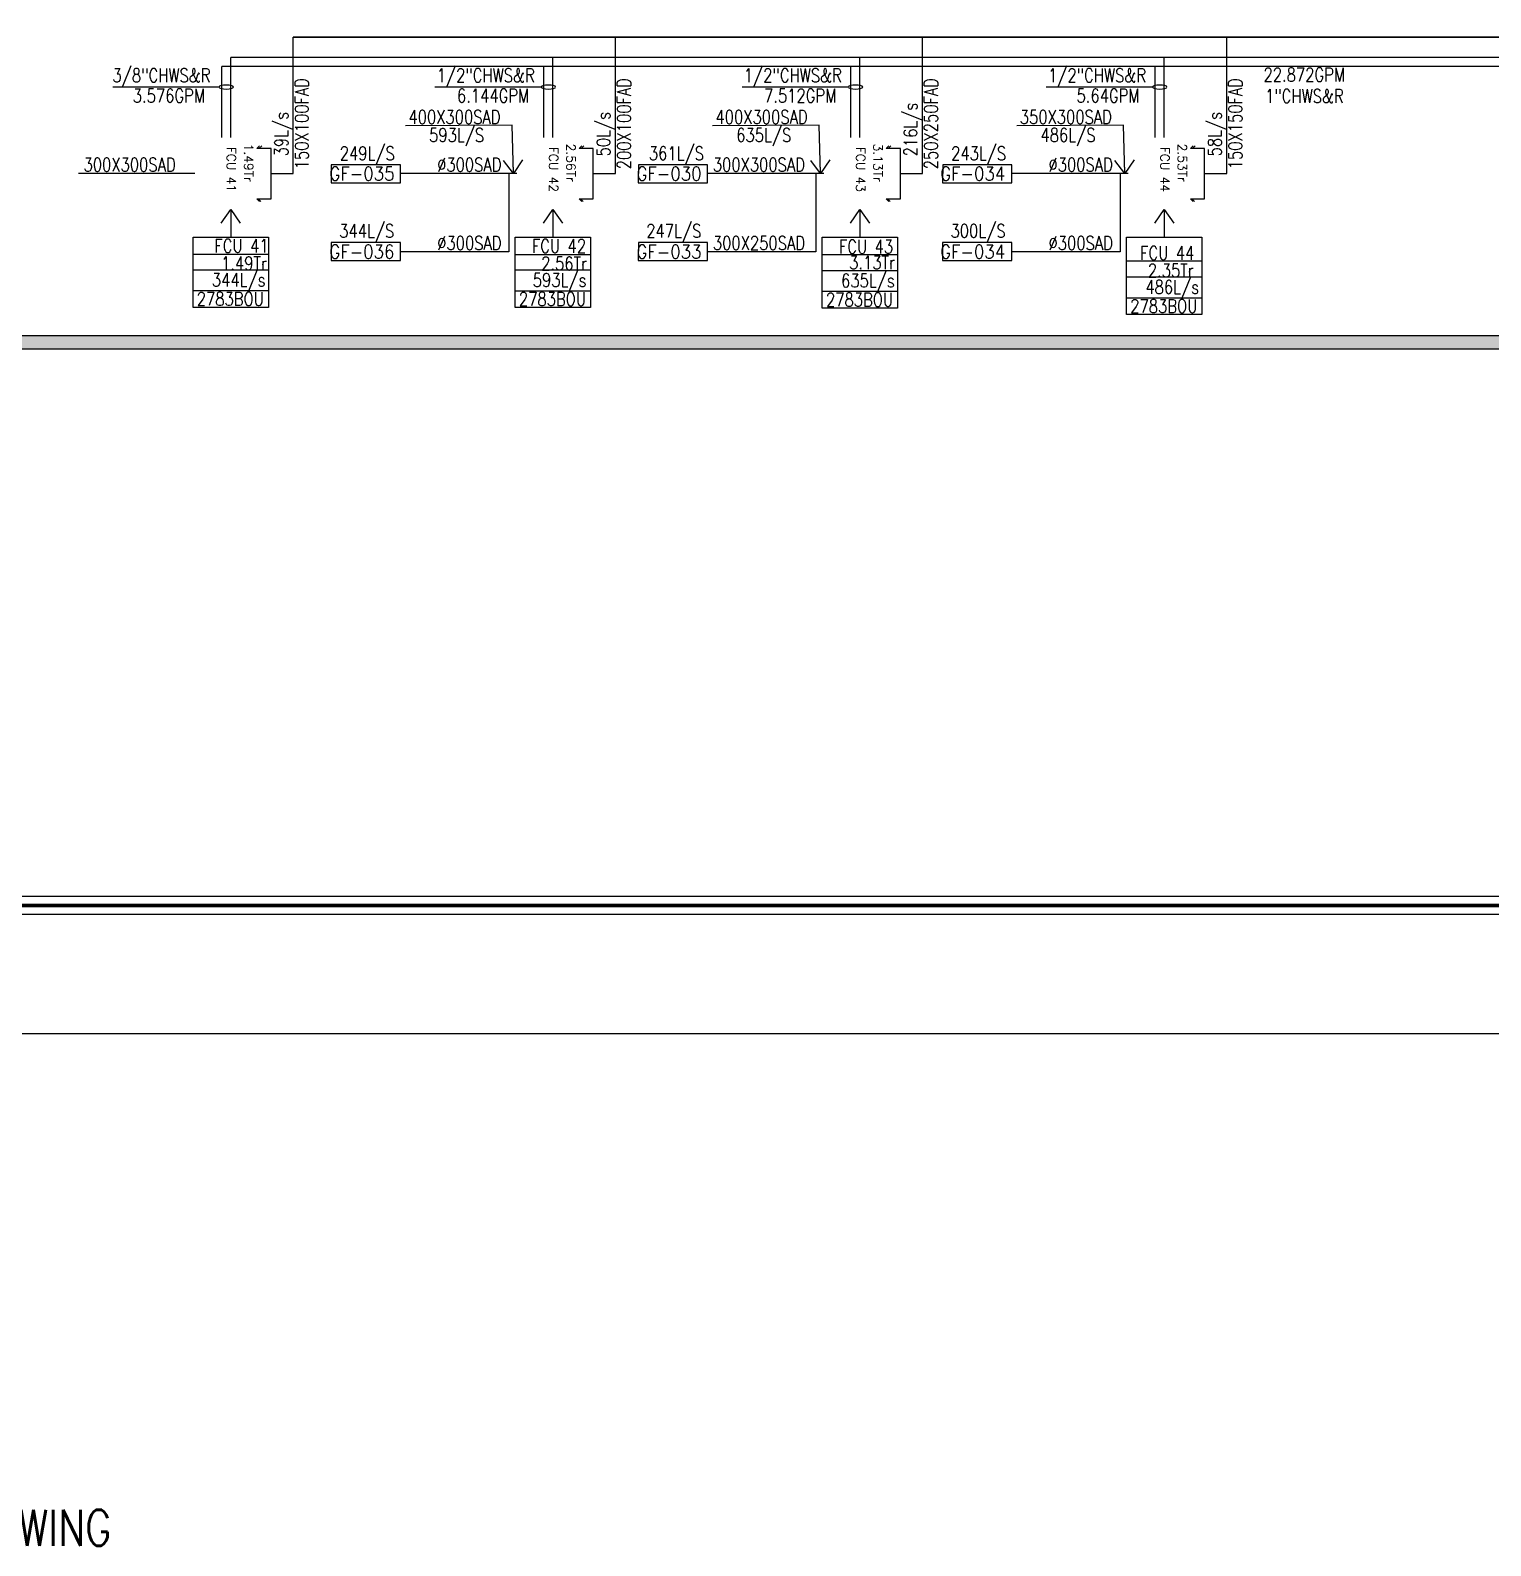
# Model space of a CAD drawing. Header units: millimetres. Extents: x -1288794 to 2153086, y -2701644 to -1428868.
# Drawn here: x 1737927 to 1754159, y -1525183 to -1508345 of the extents above; entities that cross this region are included whole.
import ezdxf

# ---------------------------------------------------------------- set-up
doc = ezdxf.new("R2010")
doc.units = ezdxf.units.MM
doc.header["$LTSCALE"] = 100
for name, color, linetype in [('A-ANNO-TEXT', 8, 'Continuous'), ('A-WALL-FULL', 8, 'Continuous'), ('AC-CHILLED WATER TEXT', 41, 'Continuous'), ('AC-CHR', 60, 'Continuous'), ('AC-CHS', 30, 'Continuous'), ('AC-FAD', 6, 'Continuous'), ('AC-FAD TEXT', 6, 'Continuous'), ('AC-HLTEXT', 100, 'Continuous'), ('AC-SAD', 3, 'Continuous'), ('AC-SAD TEXT', 3, 'Continuous'), ('LOGO LINE', 7, 'Continuous'), ('LOGO1LINE', 7, 'Continuous')]:
    doc.layers.add(name, color=color, linetype=linetype)
doc.styles.add('ROMAND', font='romand')
doc.styles.add('ROMANS', font='romans.shx', dxfattribs={"width": 0.8})
doc.styles.add('SIMPLEX', font='simplex.shx', dxfattribs={"width": 0.8})
doc.dimstyles.new('100 of DIM2', dxfattribs={"dimscale": 0, "dimtxt": 200, "dimasz": 150, "dimexe": 75, "dimexo": 200, "dimgap": 75, "dimtad": 1, "dimdec": 0, "dimrnd": 5, "dimzin": 0, "dimdsep": 46, "dimtxsty": 'ROMANS', "dimblk": 'ARCHTICK', "dimcen": 100, "dimclrd": 94, "dimclre": 94, "dimclrt": 2, "dimadec": 0, "dimazin": 0, "dimtfac": 1, "dimtdec": 0, "dimtofl": 0, "dimtmove": 2, "dimatfit": 3, "dimldrblk": 'OPEN90', "dimfxl": 75, "dimtolj": 1, "dimtzin": 0, "dimarcsym": 0})

# ---------------------------------------------------------------- blocks, each defined once
blk = doc.blocks.new('_ArchTick')
at = {"color": 0, "linetype": 'ByBlock', "const_width": 0.15}
blk.add_lwpolyline([(-0.5, -0.5), (0.5, 0.5)], dxfattribs=at)
blk = doc.blocks.new('A$C14952670')
at = {"layer": 'AC-FAD', "linetype": 'ByBlock'}
for p, q in [((29, 136), (0, 105)), ((30, 159), (1, 128)), ((30, 0), (30, 159)), ((589, 0), (30, 0)), ((589, 159), (589, 0)), ((589, 159), (619, 129)), ((589, 144), (619, 114))]:
    blk.add_line(p, q, dxfattribs=at)

msp = doc.modelspace()

# ---------------------------------------------------------------- hatches: boundary and pattern name
at = {"layer": 'A-WALL-FULL', "true_color": 0xf26722}
h = msp.add_hatch(dxfattribs=at)
h.set_pattern_fill('AR-CONC', color=30)
h.set_pattern_definition([(50, (0, 3800), (182.184669, -15.939086), [19.05, -209.55]), (355, (0, 3800), (-35.243421, 191.056845), [15.24, -167.640584]), (100.451445, (15.18, 3798.67), (146.941247, 175.117752), [16.190009, -178.090245]), (46.1842, (0, 3850.8), (271.07904, -42.042328), [28.575, -314.325]), (96.635558, (22.6, 3847.3), (237.404134, 247.426125), [24.285023, -267.135608]), (351.184151, (0, 3850.8), (237.404134, 247.426125), [22.859967, -251.459732]), (21, (25.4, 3838.1), (151.614391, -102.265198), [19.05, -209.55]), (326, (25.4, 3838.1), (61.802028, 184.187966), [15.24, -167.64]), (71.451445, (38.03, 3829.58), (213.416419, 81.922769), [16.190009, -178.089938]), (37.5, (0, 3800), (3.0886033, 84.5550389), [0, -165.608, 0, -170.18, 0, -168.275]), (7.5, (0, 3800), (66.8196625, 100.1805748), [0, -97.028, 0, -161.798, 0, -64.135]), (327.5, (-56.64, 3800), (135.5905952, -5.728744), [0, -63.5, 0, -198.12, 0, -262.89]), (317.5, (-82.04, 3800), (148.1291814, 25.426491), [0, -82.55, 0, -131.572, 0, -186.69])])
h.paths.add_polyline_path([(1770296.5, -1511735.5), (1704697.8, -1511735.5), (1704697.8, -1511885.5), (1770296.5, -1511885.5)])

# ---------------------------------------------------------------- linework, layer by layer
at = {"layer": 'A-ANNO-TEXT'}
for points in [[(1742042.3, -1509837.9), (1741272.8, -1509837.9), (1741271.5, -1510038.2), (1742041.1, -1510038.2)], [(1745455.6, -1509837.9), (1744686, -1509837.9), (1744684.7, -1510038.2), (1745454.3, -1510038.2)], [(1748837.4, -1509837.9), (1748067.8, -1509837.9), (1748066.5, -1510038.2), (1748836.1, -1510038.2)], [(1742041.7, -1510701.1), (1741272.2, -1510701.1), (1741270.9, -1510901.5), (1742040.5, -1510901.5)], [(1745455, -1510701.1), (1744685.4, -1510701.1), (1744684.1, -1510901.5), (1745453.7, -1510901.5)], [(1748836.8, -1510701.1), (1748067.2, -1510701.1), (1748065.9, -1510901.5), (1748835.5, -1510901.5)]]:
    msp.add_lwpolyline(points, close=True, dxfattribs=at)
at = {"layer": 'A-WALL-FULL'}
for p, q in [((1704697.8, -1511735.5), (1770296.5, -1511735.5)), ((1704697.8, -1511735.5), (1770296.5, -1511735.5)), ((1704697.8, -1511885.5), (1770296.5, -1511885.5))]:
    msp.add_line(p, q, dxfattribs=at)
at = {"layer": 'AC-CHILLED WATER TEXT'}
for p, q in [((1740025.5, -1508975.3), (1738843.7, -1508975.3)), ((1743606.3, -1508975.3), (1742424.4, -1508975.3)), ((1747019.5, -1508975.3), (1745837.7, -1508975.3)), ((1750401.3, -1508975.3), (1749219.5, -1508975.3))]:
    msp.add_line(p, q, dxfattribs=at)
at = {"layer": 'AC-CHILLED WATER TEXT', "extrusion": (0, 0, -1)}
for centre in [(1740105.1, -1508975.3), (1743685.8, -1508975.3), (1747099.1, -1508975.3), (1750480.9, -1508975.3)]:
    msp.add_ellipse(centre, major_axis=(-79.6, 0), ratio=0.2791271, dxfattribs=at)
at = {"layer": 'AC-CHR'}
for p, q in [((1740054.7, -1509537.2), (1740054.7, -1508746.8)), ((1768502.1, -1508746.8), (1740054.7, -1508746.8)), ((1743635.5, -1509537.2), (1743635.5, -1508746.8)), ((1747048.7, -1509537.2), (1747048.7, -1508746.8)), ((1750430.5, -1509537.2), (1750430.5, -1508746.8))]:
    msp.add_line(p, q, dxfattribs=at)
at = {"layer": 'AC-CHS'}
for p, q in [((1740154.7, -1509537.2), (1740154.7, -1508648.1)), ((1768602.1, -1508648.1), (1740154.7, -1508648.1)), ((1743735.5, -1509537.2), (1743735.5, -1508648.1)), ((1747148.7, -1509537.2), (1747148.7, -1508648.1)), ((1750530.5, -1509537.2), (1750530.5, -1508648.1))]:
    msp.add_line(p, q, dxfattribs=at)
at = {"layer": 'AC-FAD'}
for p, q in [((1740849.2, -1509937.2), (1740849.2, -1508419.5)), ((1754843.3, -1508419.5), (1740849.2, -1508419.5)), ((1740849.2, -1508419.5), (1754580.8, -1508419.5)), ((1744430, -1509937.2), (1744430, -1508419.5)), ((1747843.2, -1509937.2), (1747843.2, -1508419.5)), ((1751225, -1509937.2), (1751225, -1508419.5)), ((1740604, -1509937.2), (1740849.2, -1509937.2)), ((1744184.7, -1509937.2), (1744430, -1509937.2)), ((1747598, -1509937.2), (1747843.2, -1509937.2)), ((1750979.8, -1509937.2), (1751225, -1509937.2))]:
    msp.add_line(p, q, dxfattribs=at)
at = {"layer": 'AC-SAD'}
for p, q in [((1739754.7, -1509937.2), (1738460.9, -1509937.2)), ((1743335.5, -1509937.2), (1742041.7, -1509937.2)), ((1743244, -1509937.2), (1743244, -1510807.8)), ((1746748.7, -1509937.2), (1745454.9, -1509937.2)), ((1746657.3, -1509937.2), (1746657.3, -1510807.8)), ((1750130.5, -1509937.2), (1748836.7, -1509937.2)), ((1750039.1, -1509937.2), (1750039.1, -1510807.8)), ((1743244, -1510807.8), (1742041.1, -1510807.8)), ((1746657.3, -1510807.8), (1745454.3, -1510807.8)), ((1750039.1, -1510807.8), (1748836.1, -1510807.8))]:
    msp.add_line(p, q, dxfattribs=at)
at = {"layer": 'AC-SAD TEXT'}
for p, q in [((1740573.3, -1510834.8), (1739736.2, -1510834.8)), ((1744154, -1510839.5), (1743316.9, -1510839.5)), ((1747567.3, -1510840.1), (1746730.2, -1510840.1)), ((1740573.3, -1511008.5), (1739736.2, -1511008.5)), ((1744154, -1511010.6), (1743316.9, -1511010.6)), ((1747567.3, -1511017.4), (1746730.2, -1511017.4)), ((1750949.1, -1510908.9), (1750112, -1510908.9)), ((1750949.1, -1511088.7), (1750112, -1511088.7)), ((1740573.3, -1511239.7), (1739736.2, -1511239.7)), ((1744154, -1511241.8), (1743316.9, -1511241.8)), ((1747567.3, -1511248.6), (1746730.2, -1511248.6)), ((1750949.1, -1511319.9), (1750112, -1511319.9))]:
    msp.add_line(p, q, dxfattribs=at)
for points in [[(1740573.3, -1511424.2), (1739736.2, -1511424.2), (1739736.2, -1510644.9), (1740573.3, -1510644.9)], [(1744154, -1511426.3), (1743316.9, -1511426.3), (1743316.9, -1510644.9), (1744154, -1510644.9)], [(1747567.3, -1511433.1), (1746730.2, -1511433.1), (1746730.2, -1510644.9), (1747567.3, -1510644.9)], [(1750949.1, -1511504.4), (1750112, -1511504.4), (1750112, -1510644.9), (1750949.1, -1510644.9)]]:
    msp.add_lwpolyline(points, close=True, dxfattribs=at)
at = {"layer": 'LOGO LINE'}
msp.add_lwpolyline([(1781931.1, -1519493.9), (1703173, -1519493.9), (1703173, -1463806.4), (1781931.1, -1463806.4)], close=True, dxfattribs=at)
at = {"layer": 'LOGO1LINE'}
for points in [[(1780605.2, -1518168), (1704498.9, -1518168), (1704498.9, -1465132.3), (1780605.2, -1465132.3)], [(1770296.5, -1517969.1), (1704697.8, -1517969.1), (1704697.8, -1465331.1), (1770296.5, -1465331.1)]]:
    msp.add_lwpolyline(points, close=True, dxfattribs=at)
at = {"layer": 'LOGO1LINE', "const_width": 39.8}
msp.add_lwpolyline([(1780505.7, -1518068.5), (1704598.4, -1518068.5), (1704598.4, -1465231.7), (1780505.7, -1465231.7)], close=True, dxfattribs=at)

# ---------------------------------------------------------------- block references
at = {"layer": 'AC-FAD', "xscale": -1, "rotation": 90}
for p in [(1740604, -1509627.7), (1744184.7, -1509627.7), (1747598, -1509627.7), (1750979.8, -1509627.7)]:
    msp.add_blockref('A$C14952670', p, dxfattribs=at)

# ---------------------------------------------------------------- texts
at = {"layer": 'A-ANNO-TEXT', "style": 'ROMANS', "width": 0.9}
for s, p in [('GF-035', (1741251.8, -1510012.2)), ('GF-030', (1744665, -1510012.2)), ('GF-034', (1748040.4, -1510012.2)), ('GF-036', (1741251, -1510880)), ('GF-033', (1744664.2, -1510880)), ('GF-034', (1748039.6, -1510880))]:
    msp.add_text(s, height=150, rotation=360, dxfattribs=at).set_placement(p)
at = {"layer": 'AC-CHILLED WATER TEXT', "style": 'SIMPLEX', "width": 0.8}
for s, p in [('3/8"CHWS&R', (1738839.9, -1508919.8)), ('1/2"CHWS&R', (1742443.5, -1508919.8)), ('1/2"CHWS&R', (1745856.7, -1508919.8)), ('1/2"CHWS&R', (1749238.5, -1508919.8)), ('22.872GPM', (1751634.1, -1508913.2)), ('3.576GPM', (1739065.9, -1509145.8)), ('6.144GPM', (1742669.5, -1509145.8)), ('7.512GPM', (1746082.8, -1509145.8)), ('5.64GPM', (1749556, -1509145.8)), ('1"CHWS&R', (1751650.9, -1509150.8))]:
    msp.add_text(s, height=150, dxfattribs=at).set_placement(p)
at = {"layer": 'AC-FAD TEXT', "style": 'SIMPLEX', "width": 0.8}
for s, p in [('150X100FAD', (1741019.2, -1509888.7)), ('200X100FAD', (1744600, -1509888.7)), ('250X250FAD', (1748013.2, -1509888.7)), ('150X150FAD', (1751395, -1509888.7)), ('216L/s', (1747785.8, -1509745.6)), ('39L/s', (1740791.8, -1509745.6)), ('50L/s', (1744372.5, -1509745.6)), ('58L/s', (1751167.6, -1509745.6))]:
    msp.add_text(s, height=150, rotation=90, dxfattribs=at).set_placement(p)
at = {"layer": 'AC-HLTEXT', "style": 'ROMAND'}
for s, p in [('FCU 41', (1740111.6, -1509639.7)), ('1.49Tr', (1740304.7, -1509604.6)), ('FCU 42', (1743692.4, -1509639.7)), ('2.56Tr', (1743885.5, -1509604.6)), ('FCU 43', (1747105.6, -1509639.7)), ('3.13Tr', (1747298.7, -1509604.6)), ('FCU 44', (1750487.4, -1509639.7)), ('2.53Tr', (1750680.5, -1509604.6))]:
    msp.add_text(s, height=100, rotation=270, dxfattribs=at).set_placement(p)
at = {"layer": 'AC-SAD TEXT', "style": 'SIMPLEX', "width": 0.8}
for s, p in [('400X300SAD', (1742129.8, -1509383.4)), ('400X300SAD', (1745543, -1509383.4)), ('350X300SAD', (1748924.8, -1509383.4)), ('593L/S', (1742359.8, -1509583)), ('635L/S', (1745773.1, -1509583)), ('486L/S', (1749154.9, -1509583)), ('249L/S', (1741366.3, -1509786.4)), ('361L/S', (1744802.4, -1509786.4)), ('243L/S', (1748161.4, -1509786.4)), ('300X300SAD', (1738519.1, -1509912.4)), ('%%C300SAD', (1742448.4, -1509912.4)), ('300X300SAD', (1745513.1, -1509912.4)), ('%%C300SAD', (1749243.5, -1509912.4)), ('344L/S', (1741360.4, -1510648.5)), ('247L/S', (1744773.6, -1510648.5)), ('300L/S', (1748155.4, -1510648.5)), ('FCU 41', (1739973.3, -1510814.8)), ('%%C300SAD', (1742449.6, -1510784)), ('FCU 42', (1743502.6, -1510816.9)), ('300X250SAD', (1745514.2, -1510784)), ('FCU 43', (1746915.8, -1510823.7)), ('%%C300SAD', (1749244.6, -1510784)), ('1.49Tr', (1740047.6, -1511008.5)), ('2.56Tr', (1743605.5, -1511010.6)), ('3.13Tr', (1747028.3, -1511000.2)), ('FCU 44', (1750262.4, -1510895)), ('344L/s', (1739944.7, -1511191.9)), ('593L/s', (1743511.7, -1511194)), ('635L/s', (1746938.7, -1511200.8)), ('2.35Tr', (1750348.6, -1511088.7)), ('486L/s', (1750320.5, -1511272.1)), ('2783BOU', (1739777.2, -1511404.3)), ('2783BOU', (1743358, -1511406.4)), ('2783BOU', (1746771.2, -1511413.2)), ('2783BOU', (1750153, -1511484.5))]:
    msp.add_text(s, height=150, dxfattribs=at).set_placement(p)
at = {"layer": 'AC-SAD TEXT', "color": 4, "style": 'SIMPLEX', "width": 0.8}
msp.add_text('SCHEMATIC DRAWING', height=400, dxfattribs=at).set_placement((1734437.4, -1525182.8))

# ---------------------------------------------------------------- leaders
at = {"layer": 'AC-SAD'}
for points in [[(1740154.7, -1510337.2), (1740154.7, -1510644.9)], [(1743735.5, -1510337.2), (1743735.5, -1510644.9)], [(1747148.7, -1510337.2), (1747148.7, -1510644.9)], [(1750530.5, -1510337.2), (1750530.5, -1510644.9)]]:
    msp.add_leader(points, dimstyle='100 of DIM2', override={"dimscale": 1, "dimtad": 0, "dimcen": 150, "dimclrd": 256, "dimclre": 256, "dimfxl": 0.2}, dxfattribs=at)
at = {"layer": 'AC-SAD TEXT'}
for points in [[(1743298.1, -1509936.5), (1743281.2, -1509398.1), (1742095.5, -1509406.6)], [(1746711.4, -1509936.5), (1746694.4, -1509398.1), (1745508.8, -1509406.6)], [(1750093.2, -1509936.5), (1750076.2, -1509398.1), (1748890.6, -1509406.6)]]:
    msp.add_leader(points, dimstyle='100 of DIM2', override={"dimscale": 1, "dimtad": 0, "dimfxl": 0.2}, dxfattribs=at)

doc.saveas('drawing.dxf')
